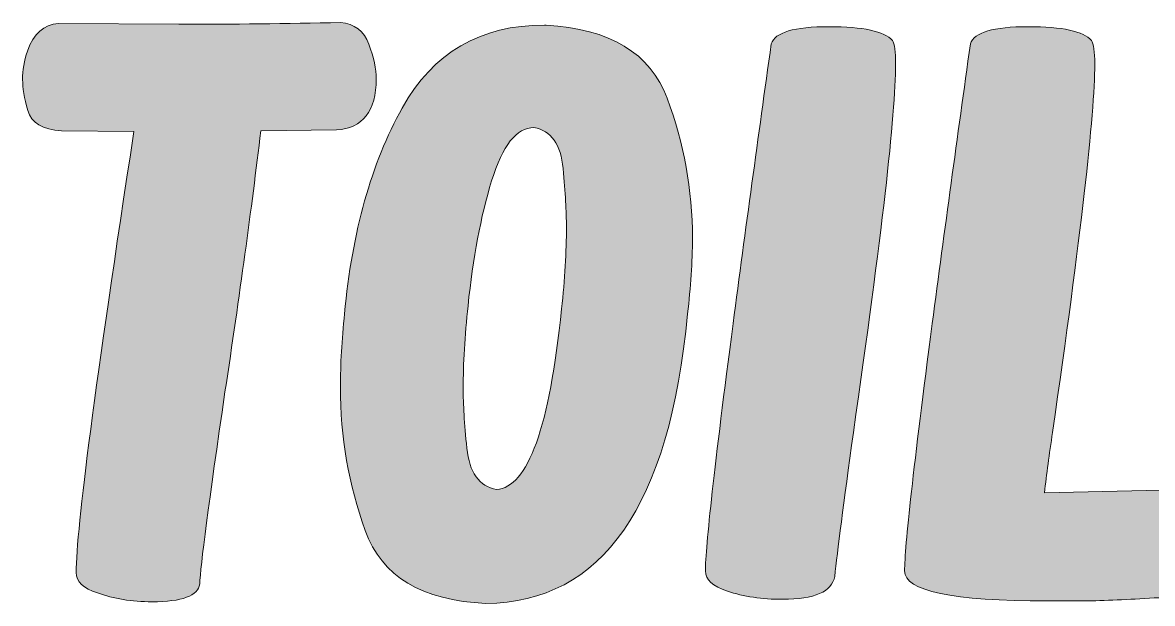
# Model space of a CAD drawing. Header units: inches. Extents: x 66 to 1013, y -905 to -177.
# Drawn here: x 104.8 to 348.8, y -604.8 to -479.5 of the extents above; entities that cross this region are included whole.
import ezdxf

# ---------------------------------------------------------------- set-up
doc = ezdxf.new("R2010")
doc.units = ezdxf.units.IN
doc.header["$MEASUREMENT"] = 0
doc.layers.add('Layer 1', color=7, linetype='Continuous')

# ---------------------------------------------------------------- blocks, each defined once
blk = doc.blocks.new('block 13')
at = {"layer": 'Layer 1', "true_color": 0xffffff}
h = blk.add_hatch(color=7, dxfattribs=at)
h.dxf.hatch_style = 2
edge = h.paths.add_edge_path()
edge.add_spline(control_points=[(132.68, -604.47), (128.35, -604.47), (124.43, -603.82), (120.92, -602.54), (117.88, -601.6), (116.36, -600.14), (116.36, -598.15), (116.36, -588.67), (120.51, -556.95), (128.82, -503), (128.82, -503), (113.2, -502.82), (113.2, -502.82), (109.1, -502.59), (106.67, -501.13), (105.91, -498.43), (105.15, -495.74), (104.77, -493.52), (104.77, -491.76), (104.77, -489.77), (105.12, -487.72), (105.82, -485.62), (107.11, -481.87), (109.34, -479.89), (112.5, -479.65), (112.5, -479.65), (138.48, -479.83), (138.48, -479.83), (150.18, -479.83), (161.83, -479.71), (173.41, -479.47), (176.45, -479.71), (178.5, -481.26), (179.56, -484.13), (180.61, -486.99), (181.14, -489.48), (181.14, -491.59), (181.14, -498.61), (178.27, -502.3), (172.53, -502.65), (172.53, -502.65), (156.21, -502.82), (156.21, -502.82), (154.22, -519.56), (151.64, -538.34), (148.48, -559.18), (144.97, -583.05), (143.16, -596.86), (143.04, -600.61), (142.69, -603.18), (139.24, -604.47), (132.68, -604.47)], knot_values=[0, 0, 0, 0, 1, 1, 1, 2, 2, 2, 3, 3, 3, 4, 4, 4, 5, 5, 5, 6, 6, 6, 7, 7, 7, 8, 8, 8, 9, 9, 9, 10, 10, 10, 11, 11, 11, 12, 12, 12, 13, 13, 13, 14, 14, 14, 15, 15, 15, 16, 16, 16, 17, 17, 17, 17], degree=3, periodic=1)
h = blk.add_hatch(color=7, dxfattribs=at)
h.dxf.hatch_style = 2
edge = h.paths.add_edge_path()
edge.add_spline(control_points=[(204.83, -604.82), (191.02, -604.23), (182.33, -599), (178.77, -589.11), (175.19, -579.22), (173.41, -568.89), (173.41, -558.12), (173.41, -553.21), (173.7, -547.94), (174.29, -542.32), (175.93, -524.65), (180.08, -509.85), (186.75, -497.91), (193.42, -485.97), (203.66, -480), (217.48, -480), (217.48, -480), (217.83, -480), (217.83, -480), (231.63, -480.82), (240.35, -486.09), (243.98, -495.8), (247.61, -505.52), (249.43, -515.58), (249.43, -526), (249.43, -531.15), (249.07, -536.59), (248.37, -542.32), (244.51, -583.75), (230, -604.58), (204.83, -604.82)], knot_values=[0, 0, 0, 0, 1, 1, 1, 2, 2, 2, 3, 3, 3, 4, 4, 4, 5, 5, 5, 6, 6, 6, 7, 7, 7, 8, 8, 8, 9, 9, 9, 10, 10, 10, 10], degree=3, periodic=1)
edge = h.paths.add_edge_path()
edge.add_spline(control_points=[(207.12, -580.24), (213.9, -579.78), (218.59, -566.78), (221.16, -541.27), (221.87, -534.83), (222.22, -528.92), (222.22, -523.54), (222.22, -520.38), (221.98, -516.19), (221.51, -510.99), (221.04, -505.78), (218.94, -502.82), (215.19, -502.12), (211.45, -502.12), (208.4, -505.96), (206.06, -513.62), (203.72, -521.29), (202.03, -530.27), (200.97, -540.57), (200.27, -547.12), (199.92, -553.09), (199.92, -558.47), (199.92, -561.75), (200.18, -566.02), (200.71, -571.29), (201.24, -576.55), (203.37, -579.54), (207.12, -580.24)], knot_values=[0, 0, 0, 0, 1, 1, 1, 2, 2, 2, 3, 3, 3, 4, 4, 4, 5, 5, 5, 6, 6, 6, 7, 7, 7, 8, 8, 8, 9, 9, 9, 9], degree=3, periodic=1)
h = blk.add_hatch(color=7, dxfattribs=at)
h.dxf.hatch_style = 2
edge = h.paths.add_edge_path()
edge.add_spline(control_points=[(268.91, -603.94), (264.46, -603.94), (260.49, -603.36), (256.97, -602.18), (253.81, -601.13), (252.23, -599.67), (252.23, -597.8), (252.23, -592.77), (254.22, -574.98), (258.2, -544.43), (260.89, -524.18), (263.65, -504.05), (266.45, -484.04), (267.27, -481.58), (271.43, -480.35), (278.92, -480.35), (286.29, -480.35), (290.86, -481.35), (292.61, -483.34), (293.08, -484.04), (293.31, -485.74), (293.31, -488.43), (293.31, -499.2), (290.27, -525.7), (284.19, -567.95), (282.08, -583.29), (280.73, -593.64), (280.15, -599.02), (279.56, -602.3), (275.81, -603.94), (268.91, -603.94)], knot_values=[0, 0, 0, 0, 1, 1, 1, 2, 2, 2, 3, 3, 3, 4, 4, 4, 5, 5, 5, 6, 6, 6, 7, 7, 7, 8, 8, 8, 9, 9, 9, 10, 10, 10, 10], degree=3, periodic=1)
h = blk.add_hatch(color=7, dxfattribs=at)
h.dxf.hatch_style = 2
edge = h.paths.add_edge_path()
edge.add_spline(control_points=[(334.75, -604.29), (334.75, -604.29), (326.14, -604.29), (326.14, -604.29), (305.54, -604.29), (295.25, -602.13), (295.25, -597.8), (295.25, -592.77), (297.23, -574.98), (301.21, -544.43), (303.91, -524.18), (306.66, -504.05), (309.46, -484.04), (310.28, -481.58), (314.44, -480.35), (321.93, -480.35), (329.3, -480.35), (333.87, -481.35), (335.62, -483.34), (336.09, -484.04), (336.32, -485.74), (336.32, -488.43), (336.32, -499.2), (333.28, -525.7), (327.2, -567.95), (326.49, -572.63), (325.91, -576.97), (325.44, -580.94), (325.44, -580.94), (356.86, -580.24), (356.86, -580.24), (359.91, -580.48), (361.95, -582.03), (363.01, -584.89), (364.06, -587.76), (364.59, -590.19), (364.59, -592.18), (364.59, -599.32), (361.72, -603.06), (355.99, -603.41), (355.99, -603.41), (350.19, -603.59), (350.19, -603.59), (344.58, -603.94), (339.42, -604.18), (334.75, -604.29)], knot_values=[0, 0, 0, 0, 1, 1, 1, 2, 2, 2, 3, 3, 3, 4, 4, 4, 5, 5, 5, 6, 6, 6, 7, 7, 7, 8, 8, 8, 9, 9, 9, 10, 10, 10, 11, 11, 11, 12, 12, 12, 13, 13, 13, 14, 14, 14, 15, 15, 15, 15], degree=3, periodic=1)
at = {"layer": 'Layer 1', "lineweight": 0}
for points, knots in [([(132.68, -604.47), (128.35, -604.47), (124.43, -603.82), (120.92, -602.54), (117.88, -601.6), (116.36, -600.14), (116.36, -598.15), (116.36, -588.67), (120.51, -556.95), (128.82, -503), (128.82, -503), (113.2, -502.82), (113.2, -502.82), (109.1, -502.59), (106.67, -501.13), (105.91, -498.43), (105.15, -495.74), (104.77, -493.52), (104.77, -491.76), (104.77, -489.77), (105.12, -487.72), (105.82, -485.62), (107.11, -481.87), (109.34, -479.89), (112.5, -479.65), (112.5, -479.65), (138.48, -479.83), (138.48, -479.83), (150.18, -479.83), (161.83, -479.71), (173.41, -479.47), (176.45, -479.71), (178.5, -481.26), (179.56, -484.13), (180.61, -486.99), (181.14, -489.48), (181.14, -491.59), (181.14, -498.61), (178.27, -502.3), (172.53, -502.65), (172.53, -502.65), (156.21, -502.82), (156.21, -502.82), (154.22, -519.56), (151.64, -538.34), (148.48, -559.18), (144.97, -583.05), (143.16, -596.86), (143.04, -600.61), (142.69, -603.18), (139.24, -604.47), (132.68, -604.47)], [0, 0, 0, 0, 1, 1, 1, 2, 2, 2, 3, 3, 3, 4, 4, 4, 5, 5, 5, 6, 6, 6, 7, 7, 7, 8, 8, 8, 9, 9, 9, 10, 10, 10, 11, 11, 11, 12, 12, 12, 13, 13, 13, 14, 14, 14, 15, 15, 15, 16, 16, 16, 17, 17, 17, 17]), ([(204.83, -604.82), (191.02, -604.23), (182.33, -599), (178.77, -589.11), (175.19, -579.22), (173.41, -568.89), (173.41, -558.12), (173.41, -553.21), (173.7, -547.94), (174.29, -542.32), (175.93, -524.65), (180.08, -509.85), (186.75, -497.91), (193.42, -485.97), (203.66, -480), (217.48, -480), (217.48, -480), (217.83, -480), (217.83, -480), (231.63, -480.82), (240.35, -486.09), (243.98, -495.8), (247.61, -505.52), (249.43, -515.58), (249.43, -526), (249.43, -531.15), (249.07, -536.59), (248.37, -542.32), (244.51, -583.75), (230, -604.58), (204.83, -604.82)], [0, 0, 0, 0, 1, 1, 1, 2, 2, 2, 3, 3, 3, 4, 4, 4, 5, 5, 5, 6, 6, 6, 7, 7, 7, 8, 8, 8, 9, 9, 9, 10, 10, 10, 10]), ([(268.91, -603.94), (264.46, -603.94), (260.49, -603.36), (256.97, -602.18), (253.81, -601.13), (252.23, -599.67), (252.23, -597.8), (252.23, -592.77), (254.22, -574.98), (258.2, -544.43), (260.89, -524.18), (263.65, -504.05), (266.45, -484.04), (267.27, -481.58), (271.43, -480.35), (278.92, -480.35), (286.29, -480.35), (290.86, -481.35), (292.61, -483.34), (293.08, -484.04), (293.31, -485.74), (293.31, -488.43), (293.31, -499.2), (290.27, -525.7), (284.19, -567.95), (282.08, -583.29), (280.73, -593.64), (280.15, -599.02), (279.56, -602.3), (275.81, -603.94), (268.91, -603.94)], [0, 0, 0, 0, 1, 1, 1, 2, 2, 2, 3, 3, 3, 4, 4, 4, 5, 5, 5, 6, 6, 6, 7, 7, 7, 8, 8, 8, 9, 9, 9, 10, 10, 10, 10]), ([(334.75, -604.29), (334.75, -604.29), (326.14, -604.29), (326.14, -604.29), (305.54, -604.29), (295.25, -602.13), (295.25, -597.8), (295.25, -592.77), (297.23, -574.98), (301.21, -544.43), (303.91, -524.18), (306.66, -504.05), (309.46, -484.04), (310.28, -481.58), (314.44, -480.35), (321.93, -480.35), (329.3, -480.35), (333.87, -481.35), (335.62, -483.34), (336.09, -484.04), (336.32, -485.74), (336.32, -488.43), (336.32, -499.2), (333.28, -525.7), (327.2, -567.95), (326.49, -572.63), (325.91, -576.97), (325.44, -580.94), (325.44, -580.94), (356.86, -580.24), (356.86, -580.24), (359.91, -580.48), (361.95, -582.03), (363.01, -584.89), (364.06, -587.76), (364.59, -590.19), (364.59, -592.18), (364.59, -599.32), (361.72, -603.06), (355.99, -603.41), (355.99, -603.41), (350.19, -603.59), (350.19, -603.59), (344.58, -603.94), (339.42, -604.18), (334.75, -604.29)], [0, 0, 0, 0, 1, 1, 1, 2, 2, 2, 3, 3, 3, 4, 4, 4, 5, 5, 5, 6, 6, 6, 7, 7, 7, 8, 8, 8, 9, 9, 9, 10, 10, 10, 11, 11, 11, 12, 12, 12, 13, 13, 13, 14, 14, 14, 15, 15, 15, 15]), ([(207.12, -580.24), (213.9, -579.78), (218.59, -566.78), (221.16, -541.27), (221.87, -534.83), (222.22, -528.92), (222.22, -523.54), (222.22, -520.38), (221.98, -516.19), (221.51, -510.99), (221.04, -505.78), (218.94, -502.82), (215.19, -502.12), (211.45, -502.12), (208.4, -505.96), (206.06, -513.62), (203.72, -521.29), (202.03, -530.27), (200.97, -540.57), (200.27, -547.12), (199.92, -553.09), (199.92, -558.47), (199.92, -561.75), (200.18, -566.02), (200.71, -571.29), (201.24, -576.55), (203.37, -579.54), (207.12, -580.24)], [0, 0, 0, 0, 1, 1, 1, 2, 2, 2, 3, 3, 3, 4, 4, 4, 5, 5, 5, 6, 6, 6, 7, 7, 7, 8, 8, 8, 9, 9, 9, 9])]:
    blk.add_open_spline(points, degree=3, knots=knots, dxfattribs=at)

msp = doc.modelspace()

# ---------------------------------------------------------------- block references
at = {"layer": 'Layer 1'}
msp.add_blockref('block 13', (0, 0), dxfattribs=at)

doc.saveas('drawing.dxf')
